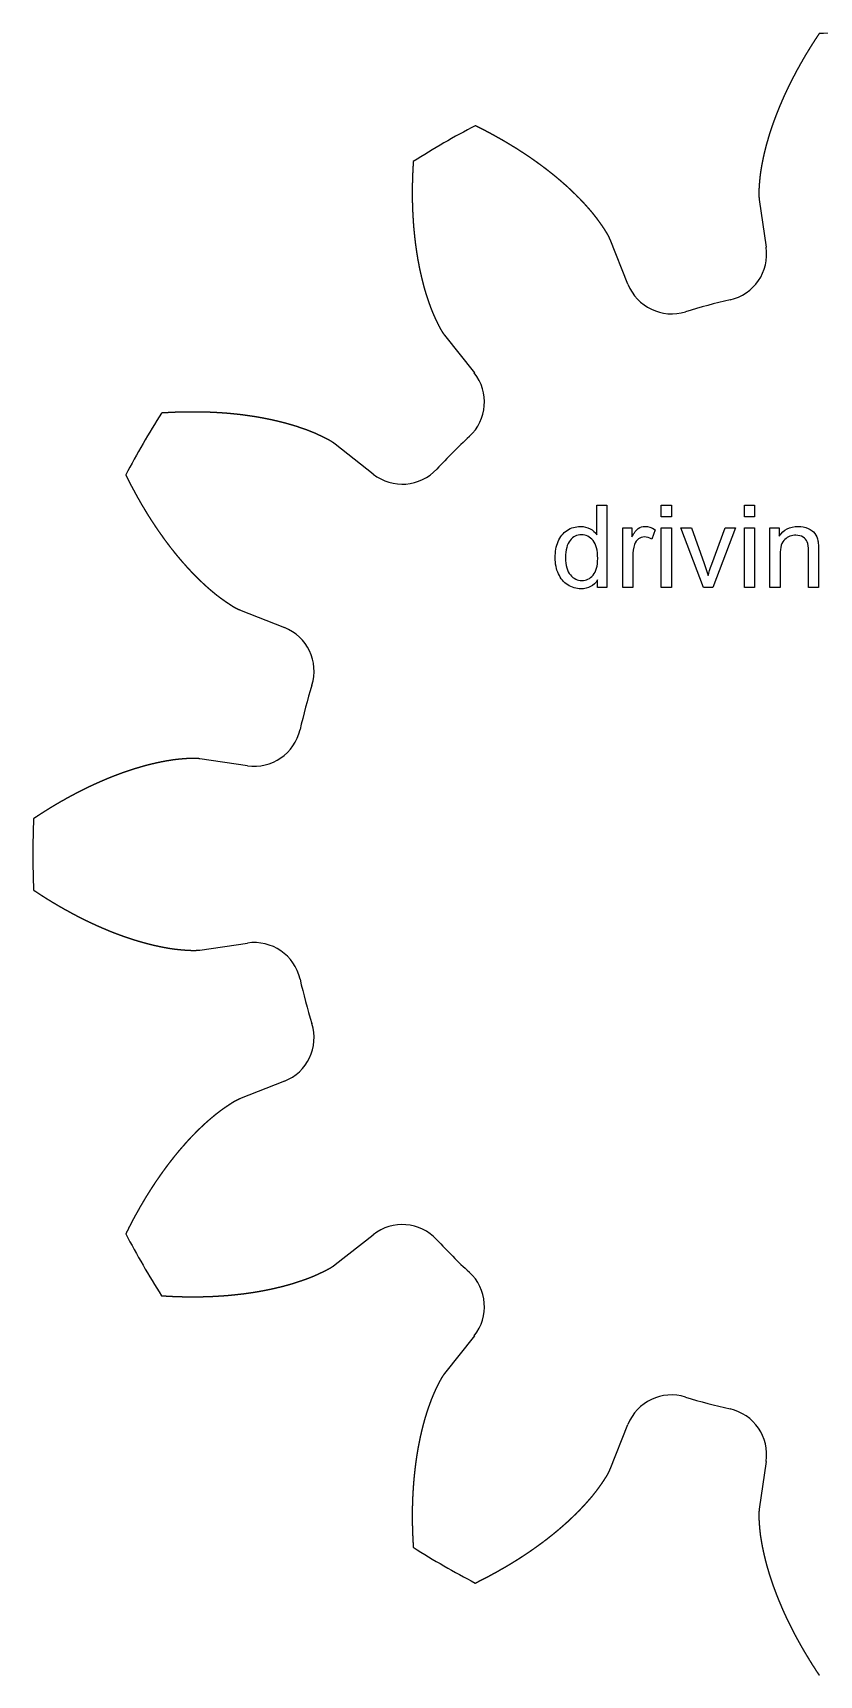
# Model space of a CAD drawing. Header units: millimetres. Extents: x 19 to 1167, y 19 to 1174.
# Drawn here: x 674.1 to 824.8, y 19.1 to 334 of the extents above; entities that cross this region are included whole.
import ezdxf

# ---------------------------------------------------------------- set-up
doc = ezdxf.new("R2010")
doc.units = ezdxf.units.MM
doc.layers.add('cut', color=5, linetype='Continuous', true_color=0x0000ff)
doc.layers.add('line engraving', color=1, linetype='Continuous', true_color=0xff0000)

msp = doc.modelspace()

# ---------------------------------------------------------------- linework, layer by layer
at = {"layer": 'cut', "color": 5, "true_color": 0x0000ff}
for p, q in [((813.28, 302.03), (814.62, 292.89)), ((788.13, 285.79), (784.72, 294.37)), ((752.97, 276.05), (758.7, 268.8)), ((739.31, 249.41), (732.06, 255.14)), ((713.73, 223.39), (722.32, 219.98)), ((715.22, 193.49), (706.08, 194.83)), ((706.08, 158.17), (715.22, 159.51)), ((722.32, 133.02), (713.73, 129.61)), ((732.06, 97.86), (739.31, 103.59)), ((758.7, 84.2), (752.97, 76.95)), ((784.72, 58.63), (788.13, 67.21)), ((814.62, 60.11), (813.28, 50.97))]:
    msp.add_line(p, q, dxfattribs=at)
for centre, radius, start, end in [((831.61, 176.5), 157.5, 87.5067, 92.4933), ((831.61, 176.5), 157.5, 117.5067, 122.4933), ((805.71, 291.59), 9, -77.3183, 8.3062), ((796.49, 289.12), 9, -158.3062, -72.6817), ((831.61, 176.5), 108.97, 102.6817, 107.3183), ((751.63, 263.22), 9, -47.3183, 38.3062), ((831.61, 176.5), 157.5, 147.5067, 152.4933), ((831.61, 176.5), 108.97, 132.6817, 137.3183), ((744.89, 256.47), 9, -128.3062, -42.6817), ((718.99, 211.62), 9, -17.3183, 68.3062), ((831.61, 176.5), 108.97, 162.6817, 167.3183), ((716.52, 202.4), 9, -98.3062, -12.6817), ((831.61, 176.5), 157.5, 177.5067, -177.5067), ((716.52, 150.6), 9, 12.6817, 98.3062), ((831.61, 176.5), 108.97, -167.3183, -162.6817), ((718.99, 141.38), 9, -68.3062, 17.3183), ((744.89, 96.53), 9, 42.6817, 128.3062), ((831.61, 176.5), 157.5, -152.4933, -147.5067), ((831.61, 176.5), 108.97, -137.3183, -132.6817), ((751.63, 89.78), 9, -38.3062, 47.3183), ((796.49, 63.88), 9, 72.6817, 158.3062), ((831.61, 176.5), 108.97, -107.3183, -102.6817), ((805.71, 61.41), 9, -8.3062, 77.3183), ((831.61, 176.5), 157.5, -122.4933, -117.5067)]:
    msp.add_arc(centre, radius, start, end, dxfattribs=at)
for points in [[(824.76, 333.85), (824.7, 333.76), (824.58, 333.59), (824.41, 333.33), (824.18, 332.98), (823.89, 332.54), (823.61, 332.1), (823.33, 331.66), (823.05, 331.22), (822.78, 330.77), (822.51, 330.33), (822.24, 329.89), (821.98, 329.44), (821.72, 329), (821.46, 328.55), (821.21, 328.11), (820.96, 327.66), (820.71, 327.21), (820.46, 326.76), (820.22, 326.32), (819.99, 325.87), (819.75, 325.42), (819.52, 324.96), (819.29, 324.51), (819.07, 324.06), (818.85, 323.61), (818.63, 323.15), (818.41, 322.7), (818.2, 322.25), (818, 321.79), (817.79, 321.34), (817.59, 320.88), (817.4, 320.42), (817.21, 319.97), (817.02, 319.51), (816.83, 319.05), (816.65, 318.59), (816.47, 318.14), (816.3, 317.68), (816.13, 317.22), (815.96, 316.76), (815.8, 316.3), (815.64, 315.84), (815.49, 315.38), (815.34, 314.92), (815.19, 314.46), (815.05, 313.99), (814.92, 313.53), (814.78, 313.07), (814.65, 312.61), (814.53, 312.15), (814.41, 311.69), (814.3, 311.22), (814.19, 310.76), (814.09, 310.3), (813.99, 309.84), (813.89, 309.38), (813.8, 308.91), (813.72, 308.45), (813.64, 307.99), (813.56, 307.53), (813.49, 307.07), (813.44, 306.61), (813.39, 306.15), (813.34, 305.69), (813.3, 305.23), (813.27, 304.77), (813.24, 304.31), (813.21, 303.85), (813.2, 303.39), (813.2, 302.93), (813.22, 302.57), (813.24, 302.3), (813.27, 302.12), (813.28, 302.03)], [(784.72, 294.37), (784.68, 294.46), (784.61, 294.63), (784.5, 294.87), (784.33, 295.2), (784.11, 295.59), (783.86, 295.98), (783.61, 296.37), (783.36, 296.75), (783.1, 297.13), (782.83, 297.51), (782.57, 297.89), (782.29, 298.26), (782.01, 298.63), (781.72, 299), (781.43, 299.36), (781.13, 299.72), (780.82, 300.08), (780.51, 300.43), (780.2, 300.79), (779.88, 301.14), (779.56, 301.48), (779.24, 301.83), (778.91, 302.17), (778.57, 302.51), (778.23, 302.85), (777.89, 303.19), (777.55, 303.52), (777.2, 303.85), (776.84, 304.18), (776.49, 304.51), (776.13, 304.83), (775.76, 305.15), (775.4, 305.47), (775.03, 305.79), (774.65, 306.1), (774.28, 306.42), (773.9, 306.73), (773.51, 307.04), (773.13, 307.34), (772.74, 307.65), (772.35, 307.95), (771.95, 308.25), (771.55, 308.54), (771.15, 308.84), (770.75, 309.13), (770.34, 309.42), (769.93, 309.71), (769.52, 310), (769.11, 310.28), (768.69, 310.56), (768.27, 310.84), (767.84, 311.12), (767.42, 311.39), (766.99, 311.67), (766.56, 311.94), (766.13, 312.2), (765.69, 312.47), (765.25, 312.73), (764.81, 313), (764.37, 313.26), (763.92, 313.51), (763.47, 313.77), (763.02, 314.02), (762.57, 314.27), (762.12, 314.52), (761.66, 314.77), (761.2, 315.01), (760.74, 315.25), (760.27, 315.49), (759.81, 315.73), (759.43, 315.92), (759.15, 316.06), (758.96, 316.15), (758.87, 316.2)], [(747, 309.34), (746.99, 309.24), (746.98, 309.03), (746.96, 308.71), (746.93, 308.3), (746.91, 307.77), (746.88, 307.25), (746.86, 306.73), (746.84, 306.21), (746.83, 305.69), (746.81, 305.17), (746.8, 304.66), (746.8, 304.14), (746.79, 303.62), (746.79, 303.11), (746.8, 302.6), (746.8, 302.08), (746.81, 301.57), (746.82, 301.06), (746.84, 300.55), (746.86, 300.04), (746.88, 299.54), (746.91, 299.03), (746.94, 298.52), (746.97, 298.02), (747, 297.52), (747.04, 297.02), (747.08, 296.52), (747.13, 296.02), (747.18, 295.52), (747.23, 295.02), (747.28, 294.53), (747.34, 294.04), (747.4, 293.54), (747.47, 293.05), (747.54, 292.57), (747.61, 292.08), (747.68, 291.59), (747.76, 291.11), (747.84, 290.63), (747.93, 290.14), (748.02, 289.67), (748.11, 289.19), (748.21, 288.71), (748.31, 288.24), (748.42, 287.77), (748.52, 287.3), (748.64, 286.83), (748.75, 286.36), (748.87, 285.9), (748.99, 285.44), (749.12, 284.98), (749.25, 284.52), (749.39, 284.07), (749.53, 283.61), (749.68, 283.16), (749.83, 282.72), (749.98, 282.27), (750.14, 281.83), (750.3, 281.39), (750.46, 280.95), (750.64, 280.52), (750.82, 280.09), (751, 279.67), (751.2, 279.25), (751.39, 278.83), (751.59, 278.41), (751.8, 278), (752, 277.59), (752.22, 277.19), (752.45, 276.79), (752.65, 276.49), (752.81, 276.26), (752.92, 276.12), (752.97, 276.05)], [(732.06, 255.14), (731.99, 255.19), (731.84, 255.3), (731.62, 255.46), (731.32, 255.66), (730.92, 255.89), (730.52, 256.1), (730.11, 256.31), (729.7, 256.51), (729.28, 256.71), (728.86, 256.91), (728.44, 257.1), (728.02, 257.29), (727.59, 257.47), (727.16, 257.64), (726.72, 257.81), (726.28, 257.97), (725.84, 258.13), (725.39, 258.28), (724.94, 258.43), (724.49, 258.58), (724.04, 258.72), (723.59, 258.85), (723.13, 258.99), (722.67, 259.11), (722.21, 259.24), (721.75, 259.36), (721.28, 259.47), (720.81, 259.58), (720.34, 259.69), (719.87, 259.8), (719.4, 259.9), (718.92, 259.99), (718.44, 260.09), (717.96, 260.18), (717.48, 260.26), (717, 260.35), (716.52, 260.43), (716.03, 260.5), (715.54, 260.57), (715.05, 260.64), (714.56, 260.71), (714.07, 260.77), (713.58, 260.83), (713.08, 260.88), (712.59, 260.93), (712.09, 260.98), (711.59, 261.03), (711.09, 261.07), (710.59, 261.11), (710.09, 261.14), (709.58, 261.17), (709.08, 261.2), (708.57, 261.23), (708.07, 261.25), (707.56, 261.27), (707.05, 261.28), (706.54, 261.3), (706.02, 261.3), (705.51, 261.31), (705, 261.31), (704.48, 261.31), (703.97, 261.31), (703.45, 261.3), (702.93, 261.3), (702.42, 261.28), (701.9, 261.27), (701.38, 261.25), (700.86, 261.23), (700.33, 261.2), (699.81, 261.17), (699.39, 261.15), (699.08, 261.13), (698.87, 261.12), (698.76, 261.11)], [(691.91, 249.24), (691.96, 249.15), (692.05, 248.96), (692.19, 248.68), (692.38, 248.3), (692.62, 247.84), (692.86, 247.37), (693.1, 246.91), (693.34, 246.45), (693.59, 245.99), (693.84, 245.54), (694.09, 245.08), (694.34, 244.63), (694.59, 244.19), (694.85, 243.74), (695.11, 243.3), (695.37, 242.86), (695.64, 242.42), (695.9, 241.98), (696.17, 241.55), (696.44, 241.12), (696.71, 240.69), (696.99, 240.26), (697.27, 239.84), (697.55, 239.42), (697.83, 239), (698.11, 238.59), (698.4, 238.17), (698.69, 237.77), (698.98, 237.36), (699.27, 236.95), (699.56, 236.55), (699.86, 236.16), (700.16, 235.76), (700.46, 235.37), (700.77, 234.98), (701.07, 234.59), (701.38, 234.21), (701.69, 233.83), (702, 233.45), (702.32, 233.08), (702.64, 232.71), (702.96, 232.34), (703.28, 231.98), (703.6, 231.62), (703.93, 231.26), (704.26, 230.91), (704.59, 230.56), (704.92, 230.22), (705.26, 229.87), (705.59, 229.54), (705.93, 229.2), (706.28, 228.87), (706.62, 228.55), (706.97, 228.23), (707.32, 227.91), (707.68, 227.6), (708.03, 227.29), (708.39, 226.98), (708.75, 226.68), (709.11, 226.39), (709.48, 226.1), (709.85, 225.82), (710.22, 225.54), (710.6, 225.27), (710.98, 225.01), (711.36, 224.75), (711.74, 224.5), (712.12, 224.24), (712.51, 224), (712.91, 223.77), (713.23, 223.61), (713.48, 223.5), (713.65, 223.43), (713.73, 223.39)], [(706.08, 194.83), (705.99, 194.84), (705.81, 194.86), (705.54, 194.89), (705.17, 194.91), (704.72, 194.91), (704.26, 194.89), (703.8, 194.87), (703.34, 194.84), (702.88, 194.8), (702.42, 194.77), (701.96, 194.72), (701.5, 194.67), (701.04, 194.61), (700.58, 194.55), (700.12, 194.47), (699.66, 194.39), (699.19, 194.31), (698.73, 194.22), (698.27, 194.12), (697.81, 194.02), (697.35, 193.92), (696.88, 193.81), (696.42, 193.7), (695.96, 193.58), (695.5, 193.45), (695.04, 193.32), (694.57, 193.19), (694.11, 193.05), (693.65, 192.91), (693.19, 192.77), (692.73, 192.62), (692.27, 192.46), (691.81, 192.31), (691.35, 192.15), (690.89, 191.98), (690.43, 191.81), (689.97, 191.64), (689.51, 191.46), (689.06, 191.28), (688.6, 191.09), (688.14, 190.9), (687.68, 190.71), (687.23, 190.51), (686.77, 190.31), (686.32, 190.11), (685.86, 189.9), (685.41, 189.69), (684.95, 189.48), (684.5, 189.26), (684.05, 189.04), (683.6, 188.82), (683.14, 188.59), (682.69, 188.36), (682.24, 188.12), (681.79, 187.88), (681.34, 187.64), (680.9, 187.4), (680.45, 187.15), (680, 186.9), (679.55, 186.65), (679.11, 186.39), (678.66, 186.13), (678.22, 185.86), (677.78, 185.6), (677.33, 185.33), (676.89, 185.06), (676.45, 184.78), (676.01, 184.5), (675.57, 184.22), (675.13, 183.93), (674.78, 183.7), (674.52, 183.53), (674.34, 183.41), (674.26, 183.35)], [(674.26, 169.65), (674.34, 169.59), (674.52, 169.47), (674.78, 169.3), (675.13, 169.07), (675.57, 168.78), (676.01, 168.5), (676.45, 168.22), (676.89, 167.94), (677.33, 167.67), (677.78, 167.4), (678.22, 167.14), (678.66, 166.87), (679.11, 166.61), (679.55, 166.35), (680, 166.1), (680.45, 165.85), (680.9, 165.6), (681.34, 165.36), (681.79, 165.12), (682.24, 164.88), (682.69, 164.64), (683.14, 164.41), (683.6, 164.18), (684.05, 163.96), (684.5, 163.74), (684.95, 163.52), (685.41, 163.31), (685.86, 163.1), (686.32, 162.89), (686.77, 162.69), (687.23, 162.49), (687.68, 162.29), (688.14, 162.1), (688.6, 161.91), (689.06, 161.72), (689.51, 161.54), (689.97, 161.36), (690.43, 161.19), (690.89, 161.02), (691.35, 160.85), (691.81, 160.69), (692.27, 160.54), (692.73, 160.38), (693.19, 160.23), (693.65, 160.09), (694.11, 159.95), (694.57, 159.81), (695.04, 159.68), (695.5, 159.55), (695.96, 159.42), (696.42, 159.3), (696.88, 159.19), (697.35, 159.08), (697.81, 158.98), (698.27, 158.88), (698.73, 158.78), (699.19, 158.69), (699.66, 158.61), (700.12, 158.53), (700.58, 158.45), (701.04, 158.39), (701.5, 158.33), (701.96, 158.28), (702.42, 158.23), (702.88, 158.2), (703.34, 158.16), (703.8, 158.13), (704.26, 158.11), (704.72, 158.09), (705.17, 158.09), (705.54, 158.11), (705.81, 158.14), (705.99, 158.16), (706.08, 158.17)], [(713.73, 129.61), (713.65, 129.57), (713.48, 129.5), (713.23, 129.39), (712.91, 129.23), (712.51, 129), (712.12, 128.76), (711.74, 128.5), (711.36, 128.25), (710.98, 127.99), (710.6, 127.73), (710.22, 127.46), (709.85, 127.18), (709.48, 126.9), (709.11, 126.61), (708.75, 126.32), (708.39, 126.02), (708.03, 125.71), (707.68, 125.4), (707.32, 125.09), (706.97, 124.77), (706.62, 124.45), (706.28, 124.13), (705.93, 123.8), (705.59, 123.46), (705.26, 123.13), (704.92, 122.78), (704.59, 122.44), (704.26, 122.09), (703.93, 121.74), (703.6, 121.38), (703.28, 121.02), (702.96, 120.66), (702.64, 120.29), (702.32, 119.92), (702, 119.55), (701.69, 119.17), (701.38, 118.79), (701.07, 118.41), (700.77, 118.02), (700.46, 117.63), (700.16, 117.24), (699.86, 116.84), (699.56, 116.45), (699.27, 116.05), (698.98, 115.64), (698.69, 115.23), (698.4, 114.83), (698.11, 114.41), (697.83, 114), (697.55, 113.58), (697.27, 113.16), (696.99, 112.74), (696.71, 112.31), (696.44, 111.88), (696.17, 111.45), (695.9, 111.02), (695.64, 110.58), (695.37, 110.14), (695.11, 109.7), (694.85, 109.26), (694.59, 108.81), (694.34, 108.37), (694.09, 107.92), (693.84, 107.46), (693.59, 107.01), (693.34, 106.55), (693.1, 106.09), (692.86, 105.63), (692.62, 105.16), (692.38, 104.7), (692.19, 104.32), (692.05, 104.04), (691.96, 103.85), (691.91, 103.76)], [(698.76, 91.89), (698.87, 91.88), (699.08, 91.87), (699.39, 91.85), (699.81, 91.83), (700.33, 91.8), (700.86, 91.77), (701.38, 91.75), (701.9, 91.73), (702.42, 91.72), (702.93, 91.7), (703.45, 91.7), (703.97, 91.69), (704.48, 91.69), (705, 91.69), (705.51, 91.69), (706.02, 91.7), (706.54, 91.7), (707.05, 91.72), (707.56, 91.73), (708.07, 91.75), (708.57, 91.77), (709.08, 91.8), (709.58, 91.83), (710.09, 91.86), (710.59, 91.89), (711.09, 91.93), (711.59, 91.97), (712.09, 92.02), (712.59, 92.07), (713.08, 92.12), (713.58, 92.17), (714.07, 92.23), (714.56, 92.29), (715.05, 92.36), (715.54, 92.43), (716.03, 92.5), (716.52, 92.57), (717, 92.65), (717.48, 92.74), (717.96, 92.82), (718.44, 92.91), (718.92, 93.01), (719.4, 93.1), (719.87, 93.2), (720.34, 93.31), (720.81, 93.42), (721.28, 93.53), (721.75, 93.64), (722.21, 93.76), (722.67, 93.89), (723.13, 94.01), (723.59, 94.15), (724.04, 94.28), (724.49, 94.42), (724.94, 94.57), (725.39, 94.72), (725.84, 94.87), (726.28, 95.03), (726.72, 95.19), (727.16, 95.36), (727.59, 95.53), (728.02, 95.71), (728.44, 95.9), (728.86, 96.09), (729.28, 96.29), (729.7, 96.49), (730.11, 96.69), (730.52, 96.9), (730.92, 97.11), (731.32, 97.34), (731.62, 97.54), (731.84, 97.7), (731.99, 97.81), (732.06, 97.86)], [(752.97, 76.95), (752.92, 76.88), (752.81, 76.74), (752.65, 76.51), (752.45, 76.21), (752.22, 75.81), (752, 75.41), (751.8, 75), (751.59, 74.59), (751.39, 74.17), (751.2, 73.75), (751, 73.33), (750.82, 72.91), (750.64, 72.48), (750.46, 72.05), (750.3, 71.61), (750.14, 71.17), (749.98, 70.73), (749.83, 70.28), (749.68, 69.84), (749.53, 69.39), (749.39, 68.93), (749.25, 68.48), (749.12, 68.02), (748.99, 67.56), (748.87, 67.1), (748.75, 66.64), (748.64, 66.17), (748.52, 65.7), (748.42, 65.23), (748.31, 64.76), (748.21, 64.29), (748.11, 63.81), (748.02, 63.33), (747.93, 62.86), (747.84, 62.37), (747.76, 61.89), (747.68, 61.41), (747.61, 60.92), (747.54, 60.43), (747.47, 59.95), (747.4, 59.46), (747.34, 58.96), (747.28, 58.47), (747.23, 57.98), (747.18, 57.48), (747.13, 56.98), (747.08, 56.48), (747.04, 55.98), (747, 55.48), (746.97, 54.98), (746.94, 54.48), (746.91, 53.97), (746.88, 53.46), (746.86, 52.96), (746.84, 52.45), (746.82, 51.94), (746.81, 51.43), (746.8, 50.92), (746.8, 50.4), (746.79, 49.89), (746.79, 49.38), (746.8, 48.86), (746.8, 48.34), (746.81, 47.83), (746.83, 47.31), (746.84, 46.79), (746.86, 46.27), (746.88, 45.75), (746.91, 45.23), (746.93, 44.7), (746.96, 44.29), (746.98, 43.97), (746.99, 43.76), (747, 43.66)], [(758.87, 36.8), (758.96, 36.85), (759.15, 36.94), (759.43, 37.08), (759.81, 37.27), (760.27, 37.51), (760.74, 37.75), (761.2, 37.99), (761.66, 38.23), (762.12, 38.48), (762.57, 38.73), (763.02, 38.98), (763.47, 39.23), (763.92, 39.49), (764.37, 39.74), (764.81, 40), (765.25, 40.27), (765.69, 40.53), (766.13, 40.8), (766.56, 41.06), (766.99, 41.33), (767.42, 41.61), (767.84, 41.88), (768.27, 42.16), (768.69, 42.44), (769.11, 42.72), (769.52, 43), (769.93, 43.29), (770.34, 43.58), (770.75, 43.87), (771.15, 44.16), (771.55, 44.46), (771.95, 44.75), (772.35, 45.05), (772.74, 45.35), (773.13, 45.66), (773.51, 45.96), (773.9, 46.27), (774.28, 46.58), (774.65, 46.9), (775.03, 47.21), (775.4, 47.53), (775.76, 47.85), (776.13, 48.17), (776.49, 48.49), (776.84, 48.82), (777.2, 49.15), (777.55, 49.48), (777.89, 49.81), (778.23, 50.15), (778.57, 50.49), (778.91, 50.83), (779.24, 51.17), (779.56, 51.52), (779.88, 51.86), (780.2, 52.21), (780.51, 52.57), (780.82, 52.92), (781.13, 53.28), (781.43, 53.64), (781.72, 54), (782.01, 54.37), (782.29, 54.74), (782.57, 55.11), (782.83, 55.49), (783.1, 55.87), (783.36, 56.25), (783.61, 56.63), (783.86, 57.02), (784.11, 57.41), (784.33, 57.8), (784.5, 58.13), (784.61, 58.37), (784.68, 58.54), (784.72, 58.63)], [(813.28, 50.97), (813.27, 50.88), (813.24, 50.7), (813.22, 50.43), (813.2, 50.07), (813.2, 49.61), (813.21, 49.15), (813.24, 48.69), (813.27, 48.23), (813.3, 47.77), (813.34, 47.31), (813.39, 46.85), (813.44, 46.39), (813.49, 45.93), (813.56, 45.47), (813.64, 45.01), (813.72, 44.55), (813.8, 44.09), (813.89, 43.62), (813.99, 43.16), (814.09, 42.7), (814.19, 42.24), (814.3, 41.78), (814.41, 41.31), (814.53, 40.85), (814.65, 40.39), (814.78, 39.93), (814.92, 39.47), (815.05, 39.01), (815.19, 38.54), (815.34, 38.08), (815.49, 37.62), (815.64, 37.16), (815.8, 36.7), (815.96, 36.24), (816.13, 35.78), (816.3, 35.32), (816.47, 34.86), (816.65, 34.41), (816.83, 33.95), (817.02, 33.49), (817.21, 33.03), (817.4, 32.58), (817.59, 32.12), (817.79, 31.66), (818, 31.21), (818.2, 30.75), (818.41, 30.3), (818.63, 29.85), (818.85, 29.39), (819.07, 28.94), (819.29, 28.49), (819.52, 28.04), (819.75, 27.58), (819.99, 27.13), (820.22, 26.68), (820.46, 26.24), (820.71, 25.79), (820.96, 25.34), (821.21, 24.89), (821.46, 24.45), (821.72, 24), (821.98, 23.56), (822.24, 23.11), (822.51, 22.67), (822.78, 22.23), (823.05, 21.78), (823.33, 21.34), (823.61, 20.9), (823.89, 20.46), (824.18, 20.02), (824.41, 19.67), (824.58, 19.41), (824.7, 19.24), (824.76, 19.15)]]:
    msp.add_open_spline(points, degree=5, dxfattribs=at)
at = {"layer": 'line engraving', "color": 1, "true_color": 0xff0000}
for points in [[(782.3, 227.66), (782.3, 229.11), (782.02, 228.71), (781.7, 228.36), (781.34, 228.07), (780.96, 227.83), (780.54, 227.64), (780.1, 227.51), (779.62, 227.43), (779.1, 227.41), (778.77, 227.42), (778.43, 227.45), (778.11, 227.51), (777.79, 227.59), (777.48, 227.7), (777.18, 227.83), (776.88, 227.98), (776.59, 228.16), (776.31, 228.36), (776.05, 228.57), (775.8, 228.81), (775.57, 229.06), (775.36, 229.34), (775.16, 229.63), (774.98, 229.94), (774.81, 230.27), (774.66, 230.61), (774.53, 230.97), (774.43, 231.34), (774.34, 231.72), (774.27, 232.11), (774.22, 232.52), (774.19, 232.94), (774.18, 233.38), (774.19, 233.8), (774.22, 234.21), (774.26, 234.62), (774.32, 235.01), (774.4, 235.39), (774.5, 235.77), (774.62, 236.13), (774.75, 236.48), (774.9, 236.82), (775.07, 237.14), (775.26, 237.44), (775.46, 237.72), (775.69, 237.97), (775.93, 238.21), (776.19, 238.43), (776.46, 238.62), (776.75, 238.8), (777.05, 238.95), (777.36, 239.08), (777.67, 239.18), (778, 239.26), (778.33, 239.32), (778.67, 239.35), (779.02, 239.37), (779.52, 239.34), (780, 239.26), (780.44, 239.12), (780.86, 238.93), (781.25, 238.7), (781.59, 238.43), (781.9, 238.13), (782.18, 237.79), (782.18, 243.46), (784.1, 243.46), (784.1, 227.66), (782.3, 227.66)], [(794.51, 241.23), (794.51, 243.46), (796.45, 243.46), (796.45, 241.23), (794.51, 241.23)], [(810.45, 241.23), (810.45, 243.46), (812.39, 243.46), (812.39, 241.23), (810.45, 241.23)], [(787.13, 227.66), (787.13, 239.11), (788.88, 239.11), (788.88, 237.37), (789.04, 237.66), (789.21, 237.93), (789.36, 238.17), (789.52, 238.38), (789.67, 238.57), (789.82, 238.73), (789.97, 238.87), (790.11, 238.98), (790.4, 239.15), (790.71, 239.27), (791.02, 239.34), (791.36, 239.37), (791.85, 239.33), (792.34, 239.21), (792.85, 239.01), (793.35, 238.74), (792.68, 236.94), (792.33, 237.13), (791.97, 237.26), (791.61, 237.34), (791.26, 237.36), (790.95, 237.34), (790.66, 237.27), (790.38, 237.15), (790.12, 236.98), (789.88, 236.77), (789.68, 236.52), (789.52, 236.24), (789.39, 235.92), (789.25, 235.39), (789.15, 234.84), (789.09, 234.26), (789.07, 233.66), (789.07, 227.66), (787.13, 227.66)], [(815.34, 227.66), (815.34, 239.11), (817.09, 239.11), (817.09, 237.48), (817.42, 237.92), (817.79, 238.31), (818.19, 238.63), (818.63, 238.89), (819.1, 239.1), (819.61, 239.25), (820.15, 239.34), (820.73, 239.37), (821.24, 239.34), (821.72, 239.27), (822.19, 239.16), (822.63, 238.99), (823.04, 238.79), (823.39, 238.56), (823.69, 238.31), (823.93, 238.02), (824.13, 237.7), (824.3, 237.36), (824.43, 236.99), (824.53, 236.59), (824.56, 236.44), (824.58, 236.27), (824.6, 236.07), (824.61, 235.85), (824.63, 235.6), (824.63, 235.32), (824.64, 235.02), (824.64, 234.7), (824.64, 227.66), (822.7, 227.66), (822.7, 234.63), (822.69, 235.18), (822.65, 235.66), (822.57, 236.07), (822.48, 236.4), (822.34, 236.68), (822.16, 236.93), (821.94, 237.15), (821.67, 237.34), (821.37, 237.49), (821.05, 237.6), (820.7, 237.66), (820.32, 237.69), (820.02, 237.67), (819.72, 237.64), (819.44, 237.57), (819.17, 237.49), (818.9, 237.38), (818.65, 237.24), (818.41, 237.08), (818.18, 236.9), (817.97, 236.68), (817.79, 236.42), (817.63, 236.11), (817.51, 235.76), (817.41, 235.36), (817.34, 234.92), (817.3, 234.44), (817.28, 233.91), (817.28, 227.66), (815.34, 227.66)], [(776.17, 233.38), (776.19, 232.84), (776.23, 232.35), (776.3, 231.88), (776.4, 231.45), (776.54, 231.06), (776.69, 230.7), (776.88, 230.38), (777.1, 230.09), (777.34, 229.83), (777.58, 229.61), (777.84, 229.43), (778.11, 229.27), (778.39, 229.15), (778.68, 229.07), (778.98, 229.02), (779.29, 229), (779.6, 229.02), (779.9, 229.07), (780.19, 229.15), (780.46, 229.26), (780.73, 229.41), (780.98, 229.59), (781.22, 229.8), (781.45, 230.04), (781.66, 230.32), (781.84, 230.63), (781.99, 230.97), (782.11, 231.35), (782.21, 231.77), (782.28, 232.22), (782.32, 232.7), (782.34, 233.21), (782.32, 233.78), (782.28, 234.31), (782.21, 234.8), (782.11, 235.25), (781.98, 235.66), (781.83, 236.03), (781.64, 236.37), (781.43, 236.66), (781.2, 236.92), (780.95, 237.14), (780.69, 237.33), (780.42, 237.49), (780.14, 237.61), (779.84, 237.69), (779.53, 237.74), (779.2, 237.76), (778.88, 237.74), (778.58, 237.69), (778.29, 237.61), (778.01, 237.5), (777.75, 237.35), (777.5, 237.17), (777.26, 236.95), (777.04, 236.7), (776.84, 236.42), (776.66, 236.1), (776.51, 235.74), (776.39, 235.34), (776.3, 234.91), (776.23, 234.44), (776.19, 233.92), (776.17, 233.38)], [(794.51, 227.66), (794.51, 239.11), (796.45, 239.11), (796.45, 227.66), (794.51, 227.66)], [(802.58, 227.66), (798.23, 239.11), (800.28, 239.11), (802.73, 232.25), (802.93, 231.69), (803.12, 231.12), (803.3, 230.54), (803.47, 229.95), (803.61, 230.42), (803.78, 230.95), (803.97, 231.51), (804.19, 232.13), (806.73, 239.11), (808.73, 239.11), (804.39, 227.66), (802.58, 227.66)], [(810.45, 227.66), (810.45, 239.11), (812.39, 239.11), (812.39, 227.66), (810.45, 227.66)]]:
    msp.add_lwpolyline(points, dxfattribs=at)

doc.saveas('drawing.dxf')
